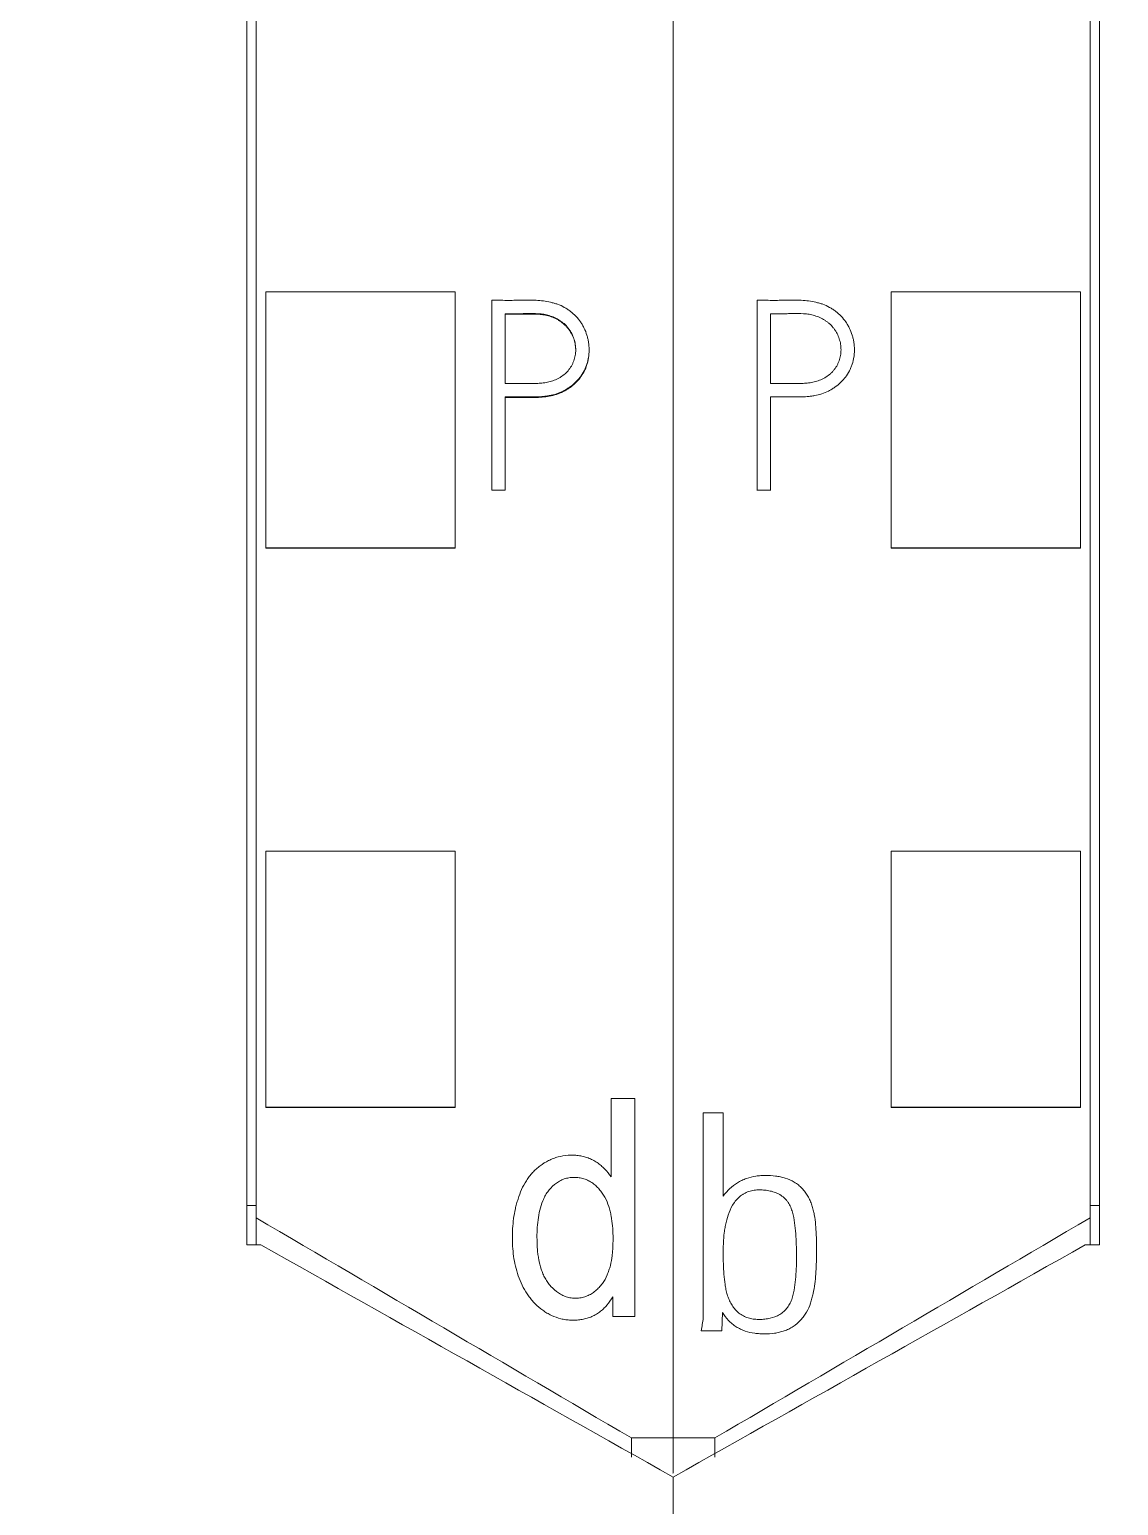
# Model space of a CAD drawing. Header units: millimetres. Extents: x 1359 to 3577, y 1336 to 3557.
# Drawn here: x 2829.38 to 2840.87, y 3203.63 to 3219.21 of the extents above; entities that cross this region are included whole.
import ezdxf

# ---------------------------------------------------------------- set-up
doc = ezdxf.new("R2010")
doc.units = ezdxf.units.MM
doc.set_wipeout_variables(frame=1)
doc.layers.add('000-PI-Oprema', color=30, linetype='Continuous', lineweight=5)

msp = doc.modelspace()

# ---------------------------------------------------------------- linework, layer by layer
for p, q in [((2956.571, 3218.083), (2756.571, 3218.083)), ((2956.571, 3217.783), (2756.571, 3217.783))]:
    msp.add_line(p, q)

# ---------------------------------------------------------------- next in the draw order: wipeouts: each hides what was drawn before it
msp.add_wipeout([(2801.371, 3330.083), (2836.171, 3330.083), (2836.171, 3183.083), (2801.371, 3183.083)])

# ---------------------------------------------------------------- next in the draw order: linework, layer by layer
at = {"layer": '000-PI-Oprema', "color": 0, "linetype": 'ByBlock', "lineweight": 0}
for p, q in [((2836.171, 3317.763), (2836.171, 3204.345)), ((2831.771, 3206.668), (2831.771, 3315.483)), ((2831.871, 3213.738), (2831.871, 3216.438)), ((2831.871, 3216.438), (2833.871, 3216.438)), ((2833.871, 3213.738), (2833.871, 3216.438)), ((2834.258, 3216.349), (2834.258, 3214.347)), ((2834.4, 3215.471), (2834.4, 3216.207)), ((2835.284, 3215.82), (2835.284, 3215.827)), ((2834.4, 3214.347), (2834.4, 3215.33)), ((2834.258, 3214.347), (2834.4, 3214.347)), ((2831.871, 3213.733), (2831.871, 3213.738)), ((2831.871, 3213.738), (2833.871, 3213.738)), ((2831.871, 3213.733), (2833.871, 3213.733)), ((2833.871, 3213.733), (2833.871, 3213.738)), ((2831.871, 3207.836), (2831.871, 3210.537)), ((2831.871, 3210.537), (2833.871, 3210.537)), ((2833.871, 3207.836), (2833.871, 3210.537)), ((2835.516, 3207.925), (2835.516, 3207.099)), ((2835.768, 3207.925), (2835.516, 3207.925)), ((2835.768, 3205.625), (2835.768, 3207.925)), ((2831.871, 3207.833), (2831.871, 3207.836)), ((2831.871, 3207.836), (2833.871, 3207.836)), ((2831.871, 3207.833), (2833.871, 3207.833)), ((2833.871, 3207.833), (2833.871, 3207.836)), ((2831.671, 3206.797), (2831.771, 3206.797)), ((2831.771, 3206.382), (2831.771, 3206.668)), ((2831.671, 3206.382), (2831.821, 3206.382)), ((2835.533, 3205.835), (2835.533, 3205.625)), ((2835.533, 3205.625), (2835.768, 3205.625)), ((2835.731, 3204.345), (2835.731, 3204.142)), ((2836.171, 3204.345), (2835.731, 3204.345)), ((2836.171, 3204.345), (2836.171, 3203.969))]:
    msp.add_line(p, q, dxfattribs=at)
for points, knots in [([(2831.671, 3206.382), (2831.671, 3209.723), (2831.671, 3217.688), (2831.671, 3230.328), (2831.671, 3245.814), (2831.671, 3260.108), (2831.671, 3274.318), (2831.671, 3288.885), (2831.671, 3303.055), (2831.671, 3312.625), (2831.671, 3315.669)], [0, 0, 0, 0, 0.091483, 0.21812, 0.346206, 0.515858, 0.610111, 0.736264, 0.916066, 1, 1, 1, 1]), ([(2834.4, 3215.33), (2834.451, 3215.33), (2834.503, 3215.33), (2834.606, 3215.329), (2834.658, 3215.328), (2834.735, 3215.33), (2834.761, 3215.331), (2834.8, 3215.334), (2834.813, 3215.336), (2834.838, 3215.339), (2834.851, 3215.341), (2834.89, 3215.348), (2834.915, 3215.354), (2834.964, 3215.37), (2834.988, 3215.38), (2835.023, 3215.397), (2835.034, 3215.404), (2835.056, 3215.417), (2835.067, 3215.424), (2835.099, 3215.446), (2835.119, 3215.462), (2835.147, 3215.489), (2835.156, 3215.498), (2835.174, 3215.518), (2835.182, 3215.528), (2835.205, 3215.558), (2835.219, 3215.58), (2835.237, 3215.614), (2835.242, 3215.626), (2835.252, 3215.65), (2835.257, 3215.662), (2835.269, 3215.699), (2835.275, 3215.724), (2835.281, 3215.763), (2835.282, 3215.776), (2835.284, 3215.802), (2835.284, 3215.815), (2835.284, 3215.854), (2835.282, 3215.879), (2835.277, 3215.918), (2835.274, 3215.93), (2835.268, 3215.956), (2835.265, 3215.968), (2835.253, 3216.006), (2835.244, 3216.03), (2835.227, 3216.064), (2835.221, 3216.076), (2835.208, 3216.098), (2835.201, 3216.109), (2835.179, 3216.141), (2835.163, 3216.161), (2835.127, 3216.199), (2835.108, 3216.216), (2835.077, 3216.24), (2835.066, 3216.247), (2835.045, 3216.262), (2835.034, 3216.268), (2835, 3216.287), (2834.976, 3216.298), (2834.94, 3216.311), (2834.927, 3216.315), (2834.902, 3216.322), (2834.89, 3216.325), (2834.827, 3216.34), (2834.776, 3216.345), (2834.698, 3216.35), (2834.673, 3216.35), (2834.621, 3216.351), (2834.569, 3216.35), (2834.517, 3216.349), (2834.465, 3216.348), (2834.388, 3216.348), (2834.31, 3216.349), (2834.258, 3216.349)], [0, 0, 0, 0, 0.0625, 0.0625, 0.125, 0.125, 0.15625, 0.15625, 0.171875, 0.171875, 0.1875, 0.1875, 0.21875, 0.21875, 0.25, 0.25, 0.265625, 0.265625, 0.28125, 0.28125, 0.3125, 0.3125, 0.328125, 0.328125, 0.34375, 0.34375, 0.375, 0.375, 0.390625, 0.390625, 0.40625, 0.40625, 0.4375, 0.4375, 0.453125, 0.453125, 0.46875, 0.46875, 0.5, 0.5, 0.515625, 0.515625, 0.53125, 0.53125, 0.5625, 0.5625, 0.578125, 0.578125, 0.59375, 0.59375, 0.625, 0.625, 0.65625, 0.65625, 0.671875, 0.671875, 0.6875, 0.6875, 0.71875, 0.71875, 0.734375, 0.734375, 0.75, 0.75, 0.8125, 0.8125, 0.84375, 0.84375, 0.875, 0.90625, 0.90625, 0.9375, 1, 1, 1, 1]), ([(2834.4, 3216.207), (2834.438, 3216.208), (2834.477, 3216.207), (2834.535, 3216.207), (2834.554, 3216.207), (2834.593, 3216.208), (2834.613, 3216.208), (2834.671, 3216.21), (2834.709, 3216.21), (2834.767, 3216.206), (2834.787, 3216.204), (2834.825, 3216.198), (2834.844, 3216.193), (2834.873, 3216.185), (2834.882, 3216.181), (2834.901, 3216.174), (2834.91, 3216.171), (2834.937, 3216.158), (2834.955, 3216.149), (2834.98, 3216.133), (2834.988, 3216.127), (2835.004, 3216.115), (2835.012, 3216.109), (2835.034, 3216.089), (2835.048, 3216.075), (2835.067, 3216.052), (2835.073, 3216.044), (2835.084, 3216.028), (2835.089, 3216.019), (2835.104, 3215.993), (2835.112, 3215.975), (2835.123, 3215.948), (2835.126, 3215.938), (2835.131, 3215.919), (2835.134, 3215.909), (2835.14, 3215.88), (2835.142, 3215.86), (2835.143, 3215.83), (2835.143, 3215.82), (2835.142, 3215.801), (2835.141, 3215.791), (2835.137, 3215.761), (2835.133, 3215.741), (2835.124, 3215.713), (2835.121, 3215.704), (2835.113, 3215.686), (2835.109, 3215.677), (2835.095, 3215.65), (2835.084, 3215.633), (2835.066, 3215.61), (2835.06, 3215.602), (2835.046, 3215.588), (2835.039, 3215.581), (2835.016, 3215.561), (2835, 3215.549), (2834.975, 3215.533), (2834.967, 3215.528), (2834.949, 3215.518), (2834.94, 3215.514), (2834.912, 3215.502), (2834.894, 3215.496), (2834.865, 3215.488), (2834.855, 3215.486), (2834.836, 3215.482), (2834.826, 3215.48), (2834.796, 3215.476), (2834.776, 3215.474), (2834.737, 3215.472), (2834.717, 3215.471), (2834.677, 3215.471), (2834.638, 3215.47), (2834.598, 3215.471), (2834.558, 3215.471), (2834.538, 3215.471), (2834.479, 3215.471), (2834.439, 3215.471), (2834.4, 3215.471)], [0, 0, 0, 0, 0.0625, 0.0625, 0.09375, 0.09375, 0.125, 0.125, 0.1875, 0.1875, 0.21875, 0.21875, 0.25, 0.25, 0.265625, 0.265625, 0.28125, 0.28125, 0.3125, 0.3125, 0.328125, 0.328125, 0.34375, 0.34375, 0.375, 0.375, 0.390625, 0.390625, 0.40625, 0.40625, 0.4375, 0.4375, 0.453125, 0.453125, 0.46875, 0.46875, 0.5, 0.5, 0.515625, 0.515625, 0.53125, 0.53125, 0.5625, 0.5625, 0.578125, 0.578125, 0.59375, 0.59375, 0.625, 0.625, 0.640625, 0.640625, 0.65625, 0.65625, 0.6875, 0.6875, 0.703125, 0.703125, 0.71875, 0.71875, 0.75, 0.75, 0.765625, 0.765625, 0.78125, 0.78125, 0.8125, 0.8125, 0.84375, 0.84375, 0.875, 0.90625, 0.90625, 0.9375, 0.9375, 1, 1, 1, 1]), ([(2835.143, 3215.821), (2835.143, 3215.824), (2835.143, 3215.827), (2835.143, 3215.84), (2835.142, 3215.85), (2835.14, 3215.869), (2835.138, 3215.879), (2835.133, 3215.908), (2835.128, 3215.927), (2835.118, 3215.956), (2835.114, 3215.965), (2835.106, 3215.983), (2835.092, 3216.009), (2835.076, 3216.034), (2835.057, 3216.057), (2835.051, 3216.065), (2835.037, 3216.079), (2835.03, 3216.086), (2835.008, 3216.106), (2834.992, 3216.118), (2834.967, 3216.134), (2834.959, 3216.14), (2834.942, 3216.149), (2834.933, 3216.154), (2834.906, 3216.167), (2834.887, 3216.174), (2834.85, 3216.186), (2834.83, 3216.19), (2834.791, 3216.197), (2834.772, 3216.2), (2834.713, 3216.204), (2834.674, 3216.203), (2834.615, 3216.202), (2834.595, 3216.201), (2834.556, 3216.201), (2834.537, 3216.201), (2834.478, 3216.201), (2834.439, 3216.201), (2834.4, 3216.201)], [0, 0, 0, 0, 0.009533, 0.009533, 0.040485, 0.040485, 0.071437, 0.071437, 0.133342, 0.133342, 0.164294, 0.164294, 0.195246, 0.25715, 0.25715, 0.288102, 0.288102, 0.319054, 0.319054, 0.380958, 0.380958, 0.41191, 0.41191, 0.442862, 0.442862, 0.504767, 0.504767, 0.566671, 0.566671, 0.628575, 0.628575, 0.752383, 0.752383, 0.814287, 0.814287, 0.876192, 0.876192, 1, 1, 1, 1]), ([(2835.284, 3215.821), (2835.284, 3215.796), (2835.283, 3215.77), (2835.277, 3215.733), (2835.275, 3215.72), (2835.269, 3215.695), (2835.265, 3215.682), (2835.253, 3215.645), (2835.244, 3215.621), (2835.22, 3215.575), (2835.206, 3215.554), (2835.183, 3215.522), (2835.175, 3215.512), (2835.157, 3215.493), (2835.148, 3215.484), (2835.12, 3215.457), (2835.1, 3215.44), (2835.068, 3215.418), (2835.057, 3215.411), (2835.035, 3215.398), (2835.023, 3215.391), (2834.989, 3215.374), (2834.965, 3215.364), (2834.928, 3215.352), (2834.915, 3215.349), (2834.89, 3215.342), (2834.877, 3215.34), (2834.814, 3215.328), (2834.762, 3215.324), (2834.659, 3215.322), (2834.607, 3215.323), (2834.503, 3215.324), (2834.451, 3215.323), (2834.4, 3215.323)], [0, 0, 0, 0, 0.065202, 0.065202, 0.098588, 0.098588, 0.131973, 0.131973, 0.198745, 0.198745, 0.265516, 0.265516, 0.298902, 0.298902, 0.332287, 0.332287, 0.399059, 0.399059, 0.432444, 0.432444, 0.46583, 0.46583, 0.532601, 0.532601, 0.565987, 0.565987, 0.599372, 0.599372, 0.732915, 0.732915, 0.866457, 0.866457, 1, 1, 1, 1]), ([(2835.516, 3207.099), (2835.496, 3207.13), (2835.474, 3207.157), (2835.437, 3207.195), (2835.424, 3207.207), (2835.403, 3207.225), (2835.396, 3207.23), (2835.382, 3207.241), (2835.375, 3207.246), (2835.353, 3207.261), (2835.337, 3207.27), (2835.306, 3207.286), (2835.282, 3207.297), (2835.256, 3207.306), (2835.239, 3207.311), (2835.231, 3207.314), (2835.204, 3207.32), (2835.169, 3207.326), (2835.134, 3207.328), (2835.098, 3207.329), (2835.08, 3207.329), (2835.026, 3207.325), (2834.991, 3207.319), (2834.948, 3207.308), (2834.94, 3207.305), (2834.923, 3207.3), (2834.914, 3207.297), (2834.889, 3207.287), (2834.873, 3207.28), (2834.825, 3207.256), (2834.795, 3207.238), (2834.759, 3207.211), (2834.752, 3207.205), (2834.738, 3207.194), (2834.718, 3207.176), (2834.686, 3207.145), (2834.664, 3207.118), (2834.642, 3207.089), (2834.632, 3207.075), (2834.603, 3207.029), (2834.586, 3206.998), (2834.557, 3206.933), (2834.545, 3206.9), (2834.529, 3206.849), (2834.524, 3206.832), (2834.514, 3206.798), (2834.502, 3206.746), (2834.492, 3206.694), (2834.478, 3206.589), (2834.474, 3206.519), (2834.475, 3206.412), (2834.476, 3206.376), (2834.482, 3206.306), (2834.49, 3206.236), (2834.504, 3206.167), (2834.522, 3206.098), (2834.533, 3206.064), (2834.558, 3205.998), (2834.573, 3205.965), (2834.606, 3205.903), (2834.624, 3205.872), (2834.655, 3205.829), (2834.666, 3205.815), (2834.689, 3205.787), (2834.725, 3205.748), (2834.766, 3205.714), (2834.802, 3205.688), (2834.809, 3205.682), (2834.824, 3205.673), (2834.832, 3205.668), (2834.855, 3205.654), (2834.902, 3205.629), (2834.951, 3205.611), (2834.994, 3205.601), (2835.003, 3205.599), (2835.021, 3205.595), (2835.03, 3205.594), (2835.056, 3205.59), (2835.074, 3205.589), (2835.109, 3205.587), (2835.127, 3205.587), (2835.163, 3205.589), (2835.18, 3205.591), (2835.207, 3205.595), (2835.216, 3205.596), (2835.233, 3205.6), (2835.259, 3205.606), (2835.293, 3205.617), (2835.317, 3205.628), (2835.334, 3205.636), (2835.342, 3205.64), (2835.365, 3205.653), (2835.395, 3205.673), (2835.422, 3205.695), (2835.448, 3205.72), (2835.46, 3205.733), (2835.495, 3205.774), (2835.515, 3205.804), (2835.533, 3205.835)], [0, 0, 0, 0, 0.03125, 0.03125, 0.046875, 0.046875, 0.054687, 0.054687, 0.0625, 0.0625, 0.078125, 0.078125, 0.09375, 0.101562, 0.101562, 0.109375, 0.109375, 0.125, 0.140625, 0.140625, 0.15625, 0.15625, 0.1875, 0.1875, 0.195312, 0.195312, 0.203125, 0.203125, 0.21875, 0.21875, 0.25, 0.25, 0.257813, 0.257813, 0.265625, 0.28125, 0.296875, 0.296875, 0.3125, 0.3125, 0.34375, 0.34375, 0.375, 0.375, 0.390625, 0.390625, 0.40625, 0.4375, 0.4375, 0.5, 0.5, 0.53125, 0.53125, 0.5625, 0.59375, 0.59375, 0.625, 0.625, 0.65625, 0.65625, 0.6875, 0.6875, 0.703125, 0.703125, 0.71875, 0.75, 0.75, 0.757813, 0.757813, 0.765625, 0.765625, 0.78125, 0.8125, 0.8125, 0.820313, 0.820313, 0.828125, 0.828125, 0.84375, 0.84375, 0.859375, 0.859375, 0.875, 0.875, 0.882813, 0.882813, 0.890625, 0.90625, 0.914063, 0.914063, 0.921875, 0.921875, 0.9375, 0.953125, 0.953125, 0.96875, 0.96875, 1, 1, 1, 1]), ([(2834.847, 3206.941), (2834.868, 3206.97), (2834.892, 3206.996), (2834.932, 3207.03), (2834.946, 3207.04), (2834.977, 3207.058), (2835, 3207.07), (2835.025, 3207.079), (2835.042, 3207.084), (2835.051, 3207.086), (2835.076, 3207.091), (2835.094, 3207.093), (2835.12, 3207.095), (2835.129, 3207.095), (2835.147, 3207.094), (2835.156, 3207.094), (2835.182, 3207.091), (2835.208, 3207.086), (2835.233, 3207.079), (2835.249, 3207.073), (2835.258, 3207.069), (2835.282, 3207.058), (2835.297, 3207.05), (2835.319, 3207.035), (2835.326, 3207.03), (2835.34, 3207.019), (2835.347, 3207.013), (2835.367, 3206.996), (2835.379, 3206.983), (2835.396, 3206.963), (2835.402, 3206.957), (2835.413, 3206.943), (2835.418, 3206.936), (2835.428, 3206.922), (2835.433, 3206.915), (2835.442, 3206.9), (2835.447, 3206.892), (2835.468, 3206.853), (2835.481, 3206.821), (2835.497, 3206.771), (2835.502, 3206.754), (2835.51, 3206.72), (2835.514, 3206.703), (2835.523, 3206.651), (2835.528, 3206.616), (2835.534, 3206.547), (2835.536, 3206.512), (2835.537, 3206.442), (2835.537, 3206.407), (2835.535, 3206.355), (2835.534, 3206.338), (2835.531, 3206.303), (2835.53, 3206.285), (2835.523, 3206.233), (2835.517, 3206.199), (2835.504, 3206.148), (2835.499, 3206.131), (2835.488, 3206.097), (2835.482, 3206.081), (2835.461, 3206.033), (2835.445, 3206.002), (2835.419, 3205.967), (2835.413, 3205.961), (2835.402, 3205.947), (2835.396, 3205.94), (2835.378, 3205.921), (2835.365, 3205.909), (2835.339, 3205.886), (2835.324, 3205.876), (2835.302, 3205.862), (2835.294, 3205.858), (2835.278, 3205.85), (2835.255, 3205.839), (2835.23, 3205.831), (2835.195, 3205.824), (2835.178, 3205.821), (2835.143, 3205.819), (2835.125, 3205.82), (2835.09, 3205.823), (2835.072, 3205.826), (2835.039, 3205.836), (2835.014, 3205.845), (2834.991, 3205.857), (2834.975, 3205.866), (2834.968, 3205.87), (2834.931, 3205.895), (2834.905, 3205.919), (2834.876, 3205.951), (2834.87, 3205.958), (2834.859, 3205.972), (2834.854, 3205.979), (2834.838, 3206), (2834.829, 3206.015), (2834.812, 3206.045), (2834.804, 3206.061), (2834.79, 3206.094), (2834.784, 3206.11), (2834.768, 3206.16), (2834.759, 3206.194), (2834.75, 3206.245), (2834.747, 3206.263), (2834.742, 3206.297), (2834.74, 3206.315), (2834.736, 3206.367), (2834.735, 3206.402), (2834.734, 3206.472), (2834.734, 3206.506), (2834.738, 3206.576), (2834.741, 3206.611), (2834.749, 3206.68), (2834.756, 3206.715), (2834.772, 3206.783), (2834.782, 3206.816), (2834.803, 3206.865), (2834.81, 3206.881), (2834.827, 3206.912), (2834.837, 3206.927), (2834.847, 3206.941)], [0, 0, 0, 0, 0.03125, 0.03125, 0.046875, 0.046875, 0.0625, 0.070312, 0.070312, 0.078125, 0.078125, 0.09375, 0.09375, 0.101563, 0.101563, 0.109375, 0.109375, 0.125, 0.132813, 0.132813, 0.140625, 0.140625, 0.15625, 0.15625, 0.164063, 0.164063, 0.171875, 0.171875, 0.1875, 0.1875, 0.195313, 0.195313, 0.203125, 0.203125, 0.210938, 0.210938, 0.21875, 0.21875, 0.25, 0.25, 0.265625, 0.265625, 0.28125, 0.28125, 0.3125, 0.3125, 0.34375, 0.34375, 0.375, 0.375, 0.390625, 0.390625, 0.40625, 0.40625, 0.4375, 0.4375, 0.453125, 0.453125, 0.46875, 0.46875, 0.5, 0.5, 0.507813, 0.507813, 0.515625, 0.515625, 0.53125, 0.53125, 0.546875, 0.546875, 0.554688, 0.554688, 0.5625, 0.578125, 0.578125, 0.59375, 0.59375, 0.609375, 0.609375, 0.625, 0.625, 0.640625, 0.648438, 0.648438, 0.65625, 0.65625, 0.6875, 0.6875, 0.695313, 0.695313, 0.703125, 0.703125, 0.71875, 0.71875, 0.734375, 0.734375, 0.75, 0.75, 0.78125, 0.78125, 0.796875, 0.796875, 0.8125, 0.8125, 0.84375, 0.84375, 0.875, 0.875, 0.90625, 0.90625, 0.9375, 0.9375, 0.96875, 0.96875, 0.984375, 0.984375, 1, 1, 1, 1]), ([(2836.171, 3203.932), (2836.171, 3202.424), (2836.171, 3199.174), (2836.171, 3194.891), (2836.171, 3192.116), (2836.171, 3191.083)], [0, 0, 0, 0, 0.352188, 0.75882, 1, 1, 1, 1])]:
    msp.add_open_spline(points, degree=3, knots=knots, dxfattribs=at)
for points in [[(2831.771, 3206.668), (2833.091, 3205.893), (2834.411, 3205.119), (2835.731, 3204.345)], [(2836.171, 3203.932), (2834.721, 3204.749), (2833.271, 3205.566), (2831.821, 3206.382)]]:
    msp.add_open_spline(points, degree=3, dxfattribs=at)

# ---------------------------------------------------------------- next in the draw order: wipeouts: each hides what was drawn before it
msp.add_wipeout([(2836.171, 3330.083), (2870.971, 3330.083), (2870.971, 3183.083), (2836.171, 3183.083)])

# ---------------------------------------------------------------- next in the draw order: linework, layer by layer
for p, q in [((2836.171, 3317.763), (2836.171, 3204.345)), ((2840.571, 3315.483), (2840.571, 3206.668)), ((2838.471, 3213.738), (2838.471, 3216.438)), ((2840.471, 3216.438), (2838.471, 3216.438)), ((2840.471, 3213.738), (2840.471, 3216.438)), ((2837.058, 3216.349), (2837.058, 3214.347)), ((2837.2, 3215.471), (2837.2, 3216.207)), ((2838.084, 3215.82), (2838.084, 3215.827)), ((2837.2, 3214.347), (2837.2, 3215.33)), ((2837.058, 3214.347), (2837.2, 3214.347)), ((2837.058, 3214.347), (2837.058, 3214.341)), ((2837.2, 3214.347), (2837.2, 3214.341)), ((2838.471, 3213.733), (2838.471, 3213.738)), ((2840.471, 3213.738), (2838.471, 3213.738)), ((2840.471, 3213.733), (2838.471, 3213.733)), ((2840.471, 3213.733), (2840.471, 3213.738)), ((2838.471, 3207.836), (2838.471, 3210.537)), ((2840.471, 3210.537), (2838.471, 3210.537)), ((2840.471, 3207.836), (2840.471, 3210.537)), ((2836.699, 3207.775), (2836.489, 3207.775)), ((2836.699, 3206.895), (2836.699, 3207.775)), ((2840.471, 3207.836), (2838.471, 3207.836)), ((2838.471, 3207.833), (2838.471, 3207.836)), ((2840.471, 3207.833), (2838.471, 3207.833)), ((2840.471, 3207.833), (2840.471, 3207.836)), ((2840.671, 3206.797), (2840.571, 3206.797)), ((2840.571, 3206.668), (2840.571, 3206.382)), ((2840.521, 3206.382), (2840.671, 3206.382)), ((2836.685, 3205.475), (2836.692, 3205.669)), ((2836.468, 3205.475), (2836.685, 3205.475)), ((2836.171, 3204.345), (2836.171, 3203.975)), ((2836.611, 3204.345), (2836.171, 3204.345)), ((2836.611, 3204.142), (2836.611, 3204.345))]:
    msp.add_line(p, q, dxfattribs=at)
for points, knots in [([(2840.671, 3315.669), (2840.671, 3312.625), (2840.671, 3303.055), (2840.671, 3288.885), (2840.671, 3274.318), (2840.671, 3260.108), (2840.671, 3245.814), (2840.671, 3230.328), (2840.671, 3217.688), (2840.671, 3209.723), (2840.671, 3206.382)], [0, 0, 0, 0, 0.083934, 0.263736, 0.389889, 0.484142, 0.653794, 0.78188, 0.908517, 1, 1, 1, 1]), ([(2837.2, 3215.33), (2837.251, 3215.33), (2837.303, 3215.33), (2837.406, 3215.329), (2837.458, 3215.328), (2837.535, 3215.33), (2837.561, 3215.331), (2837.6, 3215.334), (2837.613, 3215.336), (2837.638, 3215.339), (2837.651, 3215.341), (2837.69, 3215.348), (2837.715, 3215.354), (2837.764, 3215.37), (2837.788, 3215.38), (2837.823, 3215.397), (2837.834, 3215.404), (2837.856, 3215.417), (2837.867, 3215.424), (2837.899, 3215.446), (2837.919, 3215.462), (2837.947, 3215.489), (2837.956, 3215.498), (2837.974, 3215.518), (2837.982, 3215.528), (2838.005, 3215.558), (2838.019, 3215.58), (2838.037, 3215.614), (2838.042, 3215.626), (2838.052, 3215.65), (2838.057, 3215.662), (2838.069, 3215.699), (2838.075, 3215.724), (2838.081, 3215.763), (2838.082, 3215.776), (2838.084, 3215.802), (2838.084, 3215.815), (2838.084, 3215.854), (2838.082, 3215.879), (2838.077, 3215.918), (2838.074, 3215.93), (2838.068, 3215.956), (2838.065, 3215.968), (2838.053, 3216.006), (2838.044, 3216.03), (2838.027, 3216.064), (2838.021, 3216.076), (2838.008, 3216.098), (2838.001, 3216.109), (2837.979, 3216.141), (2837.963, 3216.161), (2837.927, 3216.199), (2837.908, 3216.216), (2837.877, 3216.24), (2837.866, 3216.247), (2837.845, 3216.262), (2837.834, 3216.268), (2837.8, 3216.287), (2837.776, 3216.298), (2837.74, 3216.311), (2837.727, 3216.315), (2837.702, 3216.322), (2837.69, 3216.325), (2837.627, 3216.34), (2837.576, 3216.345), (2837.498, 3216.35), (2837.473, 3216.35), (2837.421, 3216.351), (2837.369, 3216.35), (2837.317, 3216.349), (2837.265, 3216.348), (2837.188, 3216.348), (2837.11, 3216.349), (2837.058, 3216.349)], [0, 0, 0, 0, 0.0625, 0.0625, 0.125, 0.125, 0.15625, 0.15625, 0.171875, 0.171875, 0.1875, 0.1875, 0.21875, 0.21875, 0.25, 0.25, 0.265625, 0.265625, 0.28125, 0.28125, 0.3125, 0.3125, 0.328125, 0.328125, 0.34375, 0.34375, 0.375, 0.375, 0.390625, 0.390625, 0.40625, 0.40625, 0.4375, 0.4375, 0.453125, 0.453125, 0.46875, 0.46875, 0.5, 0.5, 0.515625, 0.515625, 0.53125, 0.53125, 0.5625, 0.5625, 0.578125, 0.578125, 0.59375, 0.59375, 0.625, 0.625, 0.65625, 0.65625, 0.671875, 0.671875, 0.6875, 0.6875, 0.71875, 0.71875, 0.734375, 0.734375, 0.75, 0.75, 0.8125, 0.8125, 0.84375, 0.84375, 0.875, 0.90625, 0.90625, 0.9375, 1, 1, 1, 1]), ([(2837.2, 3216.207), (2837.238, 3216.208), (2837.277, 3216.207), (2837.335, 3216.207), (2837.354, 3216.207), (2837.393, 3216.208), (2837.413, 3216.208), (2837.471, 3216.21), (2837.509, 3216.21), (2837.567, 3216.206), (2837.587, 3216.204), (2837.625, 3216.198), (2837.644, 3216.193), (2837.673, 3216.185), (2837.682, 3216.181), (2837.701, 3216.174), (2837.71, 3216.171), (2837.737, 3216.158), (2837.755, 3216.149), (2837.78, 3216.133), (2837.788, 3216.127), (2837.804, 3216.115), (2837.812, 3216.109), (2837.834, 3216.089), (2837.848, 3216.075), (2837.867, 3216.052), (2837.873, 3216.044), (2837.884, 3216.028), (2837.889, 3216.019), (2837.904, 3215.993), (2837.912, 3215.975), (2837.923, 3215.948), (2837.926, 3215.938), (2837.931, 3215.919), (2837.934, 3215.909), (2837.94, 3215.88), (2837.942, 3215.86), (2837.943, 3215.83), (2837.943, 3215.82), (2837.942, 3215.801), (2837.941, 3215.791), (2837.937, 3215.761), (2837.933, 3215.741), (2837.924, 3215.713), (2837.921, 3215.704), (2837.913, 3215.686), (2837.909, 3215.677), (2837.895, 3215.65), (2837.884, 3215.633), (2837.866, 3215.61), (2837.86, 3215.602), (2837.846, 3215.588), (2837.839, 3215.581), (2837.816, 3215.561), (2837.8, 3215.549), (2837.775, 3215.533), (2837.767, 3215.528), (2837.749, 3215.518), (2837.74, 3215.514), (2837.712, 3215.502), (2837.694, 3215.496), (2837.665, 3215.488), (2837.655, 3215.486), (2837.636, 3215.482), (2837.626, 3215.48), (2837.596, 3215.476), (2837.576, 3215.474), (2837.537, 3215.472), (2837.517, 3215.471), (2837.477, 3215.471), (2837.438, 3215.47), (2837.398, 3215.471), (2837.358, 3215.471), (2837.338, 3215.471), (2837.279, 3215.471), (2837.239, 3215.471), (2837.2, 3215.471)], [0, 0, 0, 0, 0.0625, 0.0625, 0.09375, 0.09375, 0.125, 0.125, 0.1875, 0.1875, 0.21875, 0.21875, 0.25, 0.25, 0.265625, 0.265625, 0.28125, 0.28125, 0.3125, 0.3125, 0.328125, 0.328125, 0.34375, 0.34375, 0.375, 0.375, 0.390625, 0.390625, 0.40625, 0.40625, 0.4375, 0.4375, 0.453125, 0.453125, 0.46875, 0.46875, 0.5, 0.5, 0.515625, 0.515625, 0.53125, 0.53125, 0.5625, 0.5625, 0.578125, 0.578125, 0.59375, 0.59375, 0.625, 0.625, 0.640625, 0.640625, 0.65625, 0.65625, 0.6875, 0.6875, 0.703125, 0.703125, 0.71875, 0.71875, 0.75, 0.75, 0.765625, 0.765625, 0.78125, 0.78125, 0.8125, 0.8125, 0.84375, 0.84375, 0.875, 0.90625, 0.90625, 0.9375, 0.9375, 1, 1, 1, 1]), ([(2836.489, 3207.775), (2836.489, 3207.391), (2836.489, 3206.816), (2836.489, 3206.145), (2836.489, 3205.834), (2836.489, 3205.702), (2836.489, 3205.666), (2836.489, 3205.642), (2836.489, 3205.63), (2836.488, 3205.606), (2836.487, 3205.594), (2836.483, 3205.57), (2836.481, 3205.558), (2836.475, 3205.523), (2836.471, 3205.499), (2836.468, 3205.475)], [0, 0, 0, 0, 0.5, 0.75, 0.875, 0.90625, 0.921875, 0.921875, 0.9375, 0.9375, 0.953125, 0.953125, 0.96875, 0.96875, 1, 1, 1, 1]), ([(2836.692, 3205.669), (2836.71, 3205.639), (2836.731, 3205.611), (2836.761, 3205.579), (2836.767, 3205.573), (2836.78, 3205.561), (2836.786, 3205.555), (2836.807, 3205.538), (2836.835, 3205.518), (2836.866, 3205.501), (2836.897, 3205.486), (2836.914, 3205.479), (2836.964, 3205.462), (2836.997, 3205.455), (2837.049, 3205.447), (2837.067, 3205.446), (2837.102, 3205.443), (2837.119, 3205.443), (2837.172, 3205.443), (2837.206, 3205.445), (2837.258, 3205.453), (2837.275, 3205.456), (2837.31, 3205.464), (2837.327, 3205.469), (2837.359, 3205.48), (2837.384, 3205.49), (2837.407, 3205.503), (2837.422, 3205.511), (2837.43, 3205.516), (2837.467, 3205.54), (2837.493, 3205.562), (2837.523, 3205.594), (2837.528, 3205.601), (2837.54, 3205.615), (2837.545, 3205.622), (2837.56, 3205.643), (2837.57, 3205.658), (2837.596, 3205.703), (2837.61, 3205.735), (2837.627, 3205.785), (2837.632, 3205.802), (2837.641, 3205.835), (2837.645, 3205.852), (2837.656, 3205.903), (2837.662, 3205.937), (2837.671, 3206.006), (2837.674, 3206.04), (2837.682, 3206.144), (2837.683, 3206.214), (2837.683, 3206.318), (2837.683, 3206.353), (2837.683, 3206.405), (2837.683, 3206.423), (2837.683, 3206.458), (2837.682, 3206.475), (2837.68, 3206.527), (2837.678, 3206.562), (2837.672, 3206.631), (2837.667, 3206.665), (2837.657, 3206.716), (2837.654, 3206.733), (2837.646, 3206.767), (2837.641, 3206.784), (2837.63, 3206.817), (2837.624, 3206.834), (2837.61, 3206.865), (2837.602, 3206.881), (2837.589, 3206.904), (2837.584, 3206.911), (2837.575, 3206.926), (2837.57, 3206.933), (2837.554, 3206.954), (2837.532, 3206.98), (2837.506, 3207.004), (2837.479, 3207.025), (2837.464, 3207.035), (2837.419, 3207.062), (2837.387, 3207.076), (2837.346, 3207.089), (2837.337, 3207.092), (2837.32, 3207.096), (2837.295, 3207.102), (2837.269, 3207.107), (2837.218, 3207.113), (2837.183, 3207.115), (2837.131, 3207.115), (2837.113, 3207.114), (2837.079, 3207.112), (2837.061, 3207.11), (2837.01, 3207.102), (2836.977, 3207.094), (2836.936, 3207.079), (2836.928, 3207.076), (2836.912, 3207.07), (2836.904, 3207.066), (2836.88, 3207.055), (2836.834, 3207.03), (2836.793, 3206.998), (2836.755, 3206.962), (2836.743, 3206.95), (2836.72, 3206.923), (2836.709, 3206.909), (2836.699, 3206.895)], [0, 0, 0, 0, 0.03125, 0.03125, 0.039062, 0.039062, 0.046875, 0.046875, 0.0625, 0.078125, 0.078125, 0.09375, 0.09375, 0.125, 0.125, 0.140625, 0.140625, 0.15625, 0.15625, 0.1875, 0.1875, 0.203125, 0.203125, 0.21875, 0.21875, 0.234375, 0.242187, 0.242187, 0.25, 0.25, 0.28125, 0.28125, 0.289062, 0.289062, 0.296875, 0.296875, 0.3125, 0.3125, 0.34375, 0.34375, 0.359375, 0.359375, 0.375, 0.375, 0.40625, 0.40625, 0.4375, 0.4375, 0.5, 0.5, 0.53125, 0.53125, 0.546875, 0.546875, 0.5625, 0.5625, 0.59375, 0.59375, 0.625, 0.625, 0.640625, 0.640625, 0.65625, 0.65625, 0.671875, 0.671875, 0.6875, 0.6875, 0.695312, 0.695312, 0.703125, 0.703125, 0.71875, 0.734375, 0.734375, 0.75, 0.75, 0.78125, 0.78125, 0.789062, 0.789062, 0.796875, 0.8125, 0.8125, 0.84375, 0.84375, 0.859375, 0.859375, 0.875, 0.875, 0.90625, 0.90625, 0.914063, 0.914063, 0.921875, 0.921875, 0.9375, 0.96875, 0.96875, 0.984375, 0.984375, 1, 1, 1, 1]), ([(2836.761, 3206.723), (2836.775, 3206.759), (2836.793, 3206.793), (2836.82, 3206.832), (2836.825, 3206.84), (2836.837, 3206.855), (2836.844, 3206.862), (2836.863, 3206.883), (2836.878, 3206.896), (2836.901, 3206.912), (2836.909, 3206.918), (2836.926, 3206.927), (2836.951, 3206.94), (2836.979, 3206.949), (2837.007, 3206.956), (2837.016, 3206.958), (2837.035, 3206.96), (2837.045, 3206.961), (2837.064, 3206.962), (2837.073, 3206.962), (2837.092, 3206.962), (2837.102, 3206.962), (2837.13, 3206.961), (2837.149, 3206.959), (2837.187, 3206.953), (2837.206, 3206.949), (2837.242, 3206.938), (2837.26, 3206.931), (2837.285, 3206.919), (2837.294, 3206.914), (2837.31, 3206.904), (2837.326, 3206.894), (2837.341, 3206.881), (2837.355, 3206.868), (2837.362, 3206.861), (2837.374, 3206.847), (2837.38, 3206.839), (2837.391, 3206.823), (2837.395, 3206.815), (2837.404, 3206.798), (2837.408, 3206.789), (2837.415, 3206.772), (2837.419, 3206.763), (2837.428, 3206.735), (2837.433, 3206.717), (2837.446, 3206.662), (2837.452, 3206.624), (2837.462, 3206.548), (2837.465, 3206.51), (2837.47, 3206.434), (2837.471, 3206.396), (2837.473, 3206.32), (2837.473, 3206.282), (2837.473, 3206.206), (2837.472, 3206.168), (2837.469, 3206.092), (2837.466, 3206.054), (2837.459, 3205.978), (2837.455, 3205.941), (2837.444, 3205.885), (2837.44, 3205.866), (2837.43, 3205.829), (2837.425, 3205.811), (2837.417, 3205.793)], [0, 0, 0, 0, 0.0625, 0.0625, 0.078125, 0.078125, 0.09375, 0.09375, 0.125, 0.125, 0.140625, 0.140625, 0.15625, 0.1875, 0.1875, 0.203125, 0.203125, 0.21875, 0.21875, 0.234375, 0.234375, 0.25, 0.25, 0.28125, 0.28125, 0.3125, 0.3125, 0.34375, 0.34375, 0.359375, 0.359375, 0.375, 0.390625, 0.390625, 0.40625, 0.40625, 0.421875, 0.421875, 0.4375, 0.4375, 0.453125, 0.453125, 0.46875, 0.46875, 0.5, 0.5, 0.5625, 0.5625, 0.625, 0.625, 0.6875, 0.6875, 0.75, 0.75, 0.8125, 0.8125, 0.875, 0.875, 0.9375, 0.9375, 0.96875, 0.96875, 1, 1, 1, 1]), ([(2837.417, 3205.793), (2837.41, 3205.776), (2837.402, 3205.76), (2837.387, 3205.737), (2837.382, 3205.729), (2837.371, 3205.714), (2837.365, 3205.707), (2837.347, 3205.687), (2837.326, 3205.668), (2837.304, 3205.653), (2837.288, 3205.643), (2837.28, 3205.639), (2837.238, 3205.619), (2837.203, 3205.609), (2837.149, 3205.6), (2837.131, 3205.598), (2837.103, 3205.596), (2837.094, 3205.596), (2837.076, 3205.596), (2837.067, 3205.596), (2837.04, 3205.597), (2837.021, 3205.599), (2836.994, 3205.604), (2836.985, 3205.606), (2836.967, 3205.61), (2836.941, 3205.618), (2836.916, 3205.63), (2836.892, 3205.644), (2836.884, 3205.649), (2836.869, 3205.66), (2836.855, 3205.671), (2836.842, 3205.684), (2836.829, 3205.697), (2836.823, 3205.704), (2836.806, 3205.726), (2836.795, 3205.741), (2836.777, 3205.773), (2836.769, 3205.789), (2836.758, 3205.815), (2836.755, 3205.823), (2836.748, 3205.841), (2836.745, 3205.849), (2836.737, 3205.875), (2836.733, 3205.893), (2836.725, 3205.929), (2836.722, 3205.947), (2836.714, 3206), (2836.71, 3206.037), (2836.704, 3206.109), (2836.702, 3206.146), (2836.7, 3206.219), (2836.699, 3206.255), (2836.699, 3206.31), (2836.699, 3206.328), (2836.7, 3206.364), (2836.701, 3206.383), (2836.703, 3206.437), (2836.706, 3206.473), (2836.713, 3206.528), (2836.716, 3206.546), (2836.722, 3206.582), (2836.725, 3206.6), (2836.738, 3206.654), (2836.748, 3206.689), (2836.761, 3206.723)], [0, 0, 0, 0, 0.03125, 0.03125, 0.046875, 0.046875, 0.0625, 0.0625, 0.09375, 0.109375, 0.109375, 0.125, 0.125, 0.1875, 0.1875, 0.21875, 0.21875, 0.234375, 0.234375, 0.25, 0.25, 0.28125, 0.28125, 0.296875, 0.296875, 0.3125, 0.34375, 0.34375, 0.359375, 0.359375, 0.375, 0.390625, 0.390625, 0.40625, 0.40625, 0.4375, 0.4375, 0.46875, 0.46875, 0.484375, 0.484375, 0.5, 0.5, 0.53125, 0.53125, 0.5625, 0.5625, 0.625, 0.625, 0.6875, 0.6875, 0.75, 0.75, 0.78125, 0.78125, 0.8125, 0.8125, 0.875, 0.875, 0.90625, 0.90625, 0.9375, 0.9375, 1, 1, 1, 1]), ([(2836.171, 3203.932), (2836.171, 3202.424), (2836.171, 3199.174), (2836.171, 3193.891), (2836.171, 3190.116), (2836.171, 3188.083)], [0, 0, 0, 0, 0.285532, 0.615204, 1, 1, 1, 1])]:
    msp.add_open_spline(points, degree=3, knots=knots, dxfattribs=at)
for points in [[(2836.611, 3204.345), (2837.932, 3205.119), (2839.252, 3205.893), (2840.571, 3206.668)], [(2840.521, 3206.382), (2839.071, 3205.566), (2837.621, 3204.749), (2836.171, 3203.932)]]:
    msp.add_open_spline(points, degree=3, dxfattribs=at)

doc.saveas('drawing.dxf')
